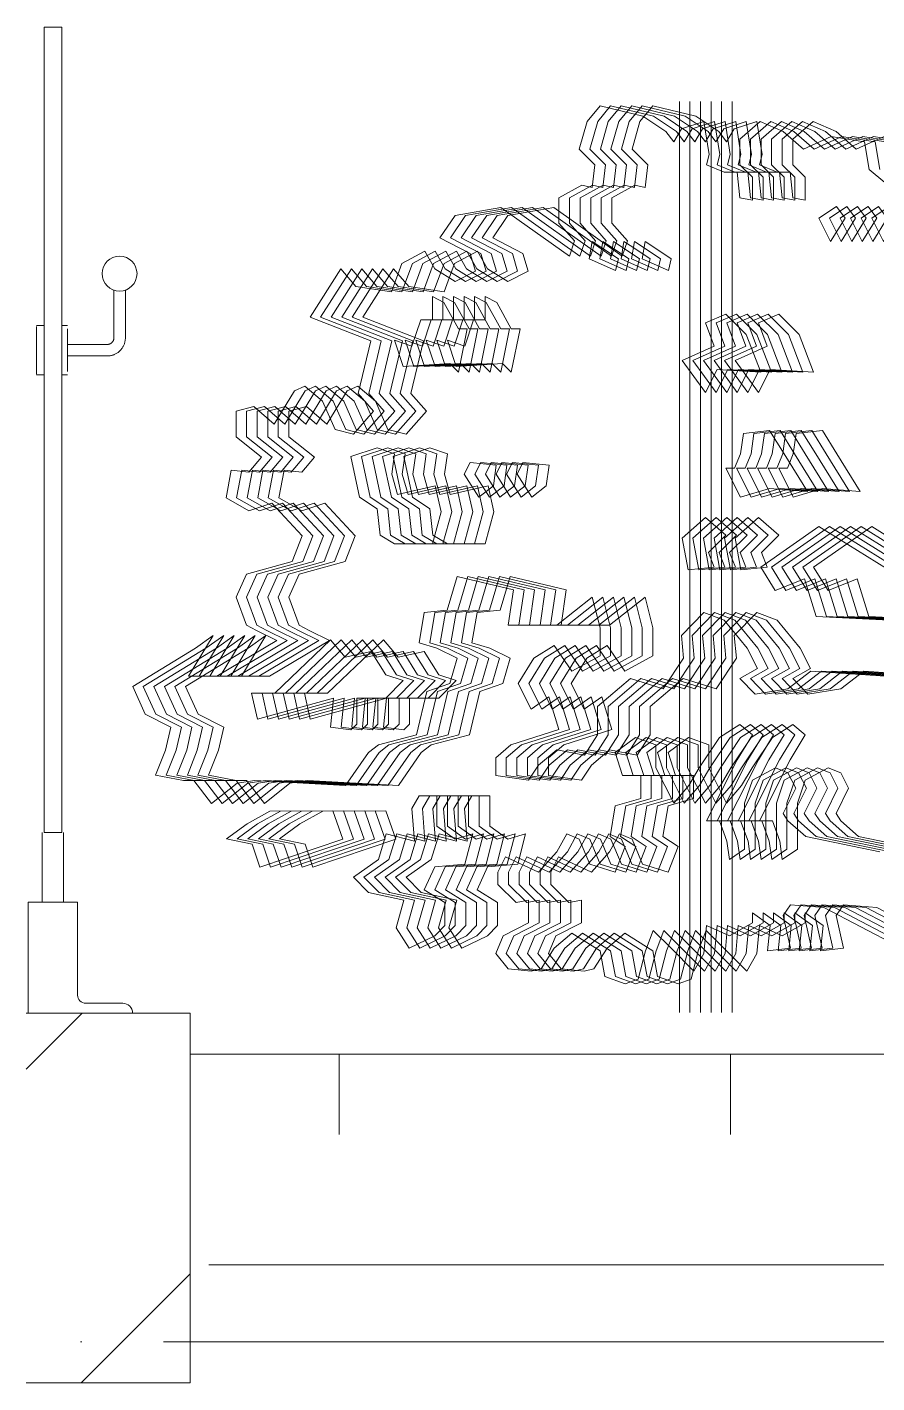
# Model space of a CAD drawing. Header units: millimetres. Extents: x -4940 to 55609, y -15283 to 93540.
# Drawn here: x 23599 to 24633, y 81250 to 82900 of the extents above; entities that cross this region are included whole.
import ezdxf

# ---------------------------------------------------------------- set-up
doc = ezdxf.new("R2010")
doc.units = ezdxf.units.MM
doc.linetypes.add('Grid Line', pattern=[14, 10, -2, 0, -2])
for name, color, linetype, lineweight in [('A-FLOR-HRAL', 41, 'Continuous', 5), ('HATCH-TUONG', 152, 'Continuous', 9), ('L-SITE', 91, 'Continuous', 5), ('NET CAT', 3, 'Continuous', 5), ('NET THAY 1', 41, 'Continuous', 5), ('NET THAY 2', 55, 'Continuous', 5), ('NET-CAT', 3, 'Continuous', 9), ('TRUC', 225, 'Continuous', 5)]:
    doc.layers.add(name, color=color, linetype=linetype, lineweight=lineweight)

# ---------------------------------------------------------------- blocks, each defined once
blk = doc.blocks.new('Railing - NBS_RailInfillPnl_Post-721024-MẶT CẮT A-A')
at = {"layer": 'NET THAY 2', "color": 10}
for p, q in [((21717.1, 81835), (21717.1, 81920)), ((21743.1, 81920), (21743.1, 81835))]:
    blk.add_line(p, q, dxfattribs=at)
blk = doc.blocks.new('Railing - Railing-541580-MẶT CẮT A-A')
at = {"layer": 'A-FLOR-HRAL', "color": 10}
for p, q in [((23640.7, 82900), (23619.2, 82900)), ((23619.2, 82900), (23619.2, 81920)), ((23640.7, 81920), (23640.7, 82900)), ((23619.2, 81920), (23640.7, 81920)), ((23659.9, 81835), (23599.9, 81835)), ((23599.9, 81835), (23599.9, 81700)), ((23659.9, 81722), (23659.9, 81835)), ((23714.9, 81712), (23669.9, 81712)), ((23599.9, 81700), (23726.9, 81700))]:
    blk.add_line(p, q, dxfattribs=at)
for centre, radius, start, end in [((23711.1, 82600), 21.2, 0, 180), ((23711.1, 82600), 21.2, 180, 0), ((23669.9, 81722), 10, 180, 270), ((23714.9, 81700), 12, 0, 90)]:
    blk.add_arc(centre, radius, start, end, dxfattribs=at)
blk.add_blockref('Railing - NBS_RailInfillPnl_Post-721024-MẶT CẮT A-A', (1899.9, 0))
blk = doc.blocks.new('ALB-RAILING 32 - ALB-BALUSTER-V78-MẶT CẮT A-A')
at = {"layer": 'NET THAY 1', "color": 10}
for p, q in [((23704.1, 82580.2), (23704.1, 82521.8)), ((23718.1, 82521.8), (23718.1, 82580.2)), ((23619.2, 82536.8), (23610, 82536.8)), ((23610, 82506.8), (23610, 82535.8)), ((23647.9, 82536.8), (23640.7, 82536.8)), ((23647.9, 82532.8), (23647.9, 82506.8)), ((23610, 82477.8), (23610, 82506.8)), ((23696.1, 82513.8), (23647.9, 82513.8)), ((23647.9, 82506.8), (23647.9, 82480.8)), ((23647.9, 82499.8), (23696.1, 82499.8)), ((23610, 82476.8), (23619.2, 82476.8)), ((23640.7, 82476.8), (23647.9, 82476.8))]:
    blk.add_line(p, q, dxfattribs=at)
at = {"layer": 'NET THAY 1', "color": 10, "flags": 128}
for points in [[(23696.1, 82499.8), (23697, 82499.8), (23697.9, 82499.9), (23698.8, 82500), (23699.6, 82500.1), (23700.5, 82500.2), (23701.4, 82500.4), (23702.2, 82500.7), (23703.1, 82500.9), (23703.9, 82501.2), (23704.7, 82501.5), (23705.5, 82501.9), (23706.3, 82502.3), (23707.1, 82502.7), (23707.8, 82503.2), (23708.6, 82503.6), (23709.3, 82504.2), (23710, 82504.7), (23710.6, 82505.3), (23711.3, 82505.9), (23711.9, 82506.5), (23712.5, 82507.1), (23713.1, 82507.8), (23713.6, 82508.5), (23714.2, 82509.2), (23714.6, 82509.9), (23715.1, 82510.7), (23715.5, 82511.4), (23715.9, 82512.2), (23716.3, 82513), (23716.6, 82513.8), (23716.9, 82514.7), (23717.2, 82515.5), (23717.4, 82516.3), (23717.6, 82517.2), (23717.8, 82518.1), (23717.9, 82518.9), (23718, 82519.8), (23718.1, 82520.7), (23718.1, 82521.6), (23718.1, 82521.8)], [(23704.1, 82521.8), (23704.1, 82521.5), (23704.1, 82521.2), (23704.1, 82520.8), (23704, 82520.5), (23704, 82520.2), (23703.9, 82519.9), (23703.8, 82519.6), (23703.7, 82519.3), (23703.6, 82519), (23703.5, 82518.7), (23703.4, 82518.4), (23703.2, 82518.1), (23703.1, 82517.8), (23702.9, 82517.6), (23702.7, 82517.3), (23702.6, 82517), (23702.4, 82516.8), (23702.2, 82516.5), (23701.9, 82516.3), (23701.7, 82516.1), (23701.5, 82515.8), (23701.2, 82515.6), (23701, 82515.4), (23700.7, 82515.2), (23700.5, 82515.1), (23700.2, 82514.9), (23699.9, 82514.7), (23699.6, 82514.6), (23699.3, 82514.5), (23699, 82514.3), (23698.7, 82514.2), (23698.4, 82514.1), (23698.1, 82514.1), (23697.8, 82514), (23697.5, 82513.9), (23697.2, 82513.9), (23696.9, 82513.8), (23696.5, 82513.8), (23696.2, 82513.8), (23696.1, 82513.8)]]:
    blk.add_lwpolyline(points, dxfattribs=at)
blk = doc.blocks.new('CAY XANH 1 - CAY XANH_dwg-V83-MẶT CẮT A-A')
at = {"layer": 'L-SITE'}
for p, q in [((24392.4, 82537.6), (24392.4, 82569.5)), ((24392.4, 82275.1), (24392.4, 82314.1)), ((24392.4, 81952.4), (24392.4, 81967.7))]:
    blk.add_line(p, q, dxfattribs=at)
at = {"layer": 'L-SITE', "flags": 128}
for points in [[(24392.4, 82728.5), (24392.4, 82737.4), (24392.4, 82750.1), (24392.4, 82790.3), (24392.4, 82781.3), (24392.4, 82765.5), (24392.4, 82778.1), (24392.4, 82796.6), (24392.4, 82809.3), (24392.4, 82790.3), (24392.4, 82756.5), (24392.4, 82737.4), (24392.4, 82710), (24392.4, 82712.6), (24392.4, 82697.3), (24392.4, 82666.1), (24392.4, 82644.5), (24392.4, 82626), (24392.4, 82685.1), (24392.4, 82675.6), (24392.4, 82648.2), (24392.4, 82629.1), (24392.4, 82607.5), (24392.4, 82595.3), (24392.4, 82610.7), (24392.4, 82632.3), (24392.4, 82617), (24392.4, 82582.7), (24392.4, 82589), (24392.4, 82610.7), (24392.4, 82551.5), (24392.4, 82523), (24392.4, 82458.5), (24392.4, 82436.8), (24392.4, 82408.8), (24392.4, 82414.6), (24392.4, 82449), (24392.4, 82467.5), (24392.4, 82461.7), (24392.4, 82421), (24392.4, 82442.6), (24392.4, 82436.8), (24392.4, 82405.7), (24392.4, 82380.8), (24392.4, 82362.3), (24392.4, 82365), (24392.4, 82331.2), (24392.4, 82315.3), (24392.4, 82324.8), (24392.4, 82284.7), (24392.4, 82253.5), (24392.4, 82238.2), (24392.4, 82210.2), (24392.4, 82175.8), (24392.4, 82169.5), (24392.4, 82157.4), (24392.4, 82113.8)], [(24392.4, 81919.4), (24392.4, 81947.4), (24392.4, 81941.1), (24392.4, 81944.2), (24392.4, 81984.4), (24392.4, 81990.7), (24392.4, 82006), (24392.4, 82021.9), (24392.4, 82037.2), (24392.4, 82071.5), (24392.4, 82074.7), (24392.4, 82132), (24392.4, 82153.6), (24392.4, 82135.2), (24392.4, 82166.3), (24392.4, 82219.2), (24392.4, 82247.2), (24392.4, 82262.5), (24392.4, 82300), (24392.4, 82315.3), (24392.4, 82327.5), (24392.4, 82368.1), (24392.4, 82393), (24392.4, 82430), (24392.4, 82424.1), (24392.4, 82511.3), (24392.4, 82489.1), (24392.4, 82520.3), (24392.4, 82545.1), (24392.4, 82579.5), (24392.4, 82622.8), (24392.4, 82650.8), (24392.4, 82672.5), (24392.4, 82687.8), (24392.4, 82682), (24392.4, 82697.3), (24392.4, 82715.8), (24392.4, 82753.3), (24392.4, 82759.6), (24392.4, 82734.8), (24392.4, 82715.8), (24392.4, 82731.6), (24392.4, 82765.5), (24392.4, 82771.8), (24392.4, 82756.5), (24392.4, 82778.1), (24392.4, 82790.3), (24392.4, 82768.6), (24392.4, 82737.4), (24392.4, 82722.1), (24392.4, 82694.1), (24392.4, 82697.3), (24392.4, 82728.5)], [(24392.4, 82569.5), (24392.4, 82576.6), (24392.4, 82548.2)], [(24392.4, 82548.2), (24392.4, 82516.3), (24392.4, 82523.4), (24392.4, 82491.5), (24392.4, 82495), (24392.4, 82484.4), (24392.4, 82537.6)], [(24392.4, 82385), (24392.4, 82413.4), (24392.4, 82409.9), (24392.4, 82385), (24392.4, 82367.3)], [(24392.4, 82314.1), (24392.4, 82346), (24392.4, 82335.4), (24392.4, 82360.2), (24392.4, 82385), (24392.4, 82392.1), (24392.4, 82381.5), (24392.4, 82331.8), (24392.4, 82317.6), (24392.4, 82285.7), (24392.4, 82275.1)], [(24392.4, 82367.3), (24392.4, 82331.8), (24392.4, 82342.5), (24392.4, 82338.9), (24392.4, 82385)], [(24392.4, 82205.6), (24392.4, 82226.9), (24392.4, 82251.7), (24392.4, 82234), (24392.4, 82219.8)], [(24392.4, 81986.4), (24392.4, 81958.4), (24392.4, 81983.3), (24392.4, 81986.4), (24392.4, 81980.4), (24392.4, 82020.5), (24392.4, 82030), (24392.4, 82042.2), (24392.4, 82095), (24392.4, 82104.5), (24392.4, 82135.7), (24392.4, 82147.8), (24392.4, 82154.2), (24392.4, 82191.2), (24392.4, 82194.3), (24392.4, 82235), (24392.4, 82219.2), (24392.4, 82175.8)], [(24392.4, 82219.8), (24392.4, 82195), (24392.4, 82177.2), (24392.4, 82159.5)], [(24392.4, 82175.8), (24392.4, 82210.2), (24392.4, 82172.7), (24392.4, 82138.3), (24392.4, 82119.8), (24392.4, 82151), (24392.4, 82135.7), (24392.4, 82104.5), (24392.4, 82073.4), (24392.4, 82088.7), (24392.4, 82048.5), (24392.4, 82030), (24392.4, 82014.2), (24392.4, 81992.5), (24392.4, 81986.7), (24392.4, 82005.2), (24392.4, 82023.7), (24392.4, 82017.3), (24392.4, 82042.2), (24392.4, 82076.5), (24392.4, 82110.9), (24392.4, 82098.2), (24392.4, 82135.7), (24392.4, 82163.2), (24392.4, 82191.2), (24392.4, 82182.2), (24392.4, 82147.8), (24392.4, 82123), (24392.4, 82110.9), (24392.4, 82091.8), (24392.4, 82098.2), (24392.4, 82119.8), (24392.4, 82113.5), (24392.4, 82091.8), (24392.4, 82107.2)], [(24392.4, 82159.5), (24392.4, 82180.8), (24392.4, 82205.6)], [(24392.4, 82113.8), (24392.4, 82163.2), (24392.4, 82147.8), (24392.4, 82101.1), (24392.4, 82067.3), (24392.4, 82051.4), (24392.4, 82023.4), (24392.4, 81992.8), (24392.4, 81986.4)], [(24392.4, 82115.4), (24392.4, 82143.8), (24392.4, 82136.7), (24392.4, 82158), (24392.4, 82093.1)], [(24392.4, 82087.1), (24392.4, 82108.4), (24392.4, 82115.4)], [(24392.4, 82107.2), (24392.4, 82055.7), (24392.4, 82018.7), (24392.4, 82000.2), (24392.4, 81978), (24392.4, 81993.9), (24392.4, 82002.8), (24392.4, 81965.9)], [(24392.4, 82093.1), (24392.4, 82061.2), (24392.4, 82087.1), (24392.4, 82051.6), (24392.4, 82048), (24392.4, 82055.1), (24392.4, 82087.1)], [(24392.4, 81937), (24392.4, 82011.5), (24392.4, 82042.2), (24392.4, 82054.9), (24392.4, 82039), (24392.4, 82002), (24392.4, 81980.4), (24392.4, 81958.7), (24392.4, 82002), (24392.4, 82030), (24392.4, 82039), (24392.4, 82020.5), (24392.4, 81992.5)], [(24392.4, 81800.2), (24392.4, 81815.5), (24392.4, 81834), (24392.4, 81862), (24392.4, 81893.2), (24392.4, 81899.5), (24392.4, 81880.5), (24392.4, 81858.8), (24392.4, 81862), (24392.4, 81883.7), (24392.4, 81890), (24392.4, 81877.3), (24392.4, 81893.2), (24392.4, 81903.5), (24392.4, 81937.9), (24392.4, 81941.1), (24392.4, 81946), (24392.4, 81899.5), (24392.4, 81918), (24392.4, 81937), (24392.4, 81946), (24392.4, 81977.2), (24392.4, 81995.7), (24392.4, 82002), (24392.4, 81986.7), (24392.4, 81958.7), (24392.4, 81924.4), (24392.4, 81902.7), (24392.4, 81890), (24392.4, 81912.2), (24392.4, 81937)], [(24392.4, 81992.5), (24392.4, 81964.5), (24392.4, 81955.5), (24392.4, 81918), (24392.4, 81905.9), (24392.4, 81874.7), (24392.4, 81884.2), (24392.4, 81914.9), (24392.4, 81921.2), (24392.4, 81899.5), (24392.4, 81874.7), (24392.4, 81893.2), (24392.4, 81874.7), (24392.4, 81859.4), (24392.4, 81837.7), (24392.4, 81840.4), (24392.4, 81812.9), (24392.4, 81797), (24392.4, 81775.4), (24392.4, 81756.9), (24392.4, 81753.7), (24392.4, 81756.9), (24392.4, 81781.7), (24392.4, 81800.2), (24392.4, 81778.5), (24392.4, 81747.4), (24392.4, 81738.4), (24392.4, 81744.2), (24392.4, 81778.5), (24392.4, 81803.4), (24392.4, 81781.7), (24392.4, 81753.7), (24392.4, 81775.4), (24392.4, 81809.7), (24392.4, 81797), (24392.4, 81812.9), (24392.4, 81825), (24392.4, 81809.7), (24392.4, 81778.5), (24392.4, 81781.7), (24392.4, 81821.9), (24392.4, 81834.6), (24392.4, 81831.4), (24392.4, 81784.3), (24392.4, 81809.2), (24392.4, 81812.3), (24392.4, 81821.9)], [(24392.4, 81965.9), (24392.4, 81969.1), (24392.4, 81941.1), (24392.4, 81919.4)], [(24392.4, 81967.7), (24392.4, 81930.7), (24392.4, 81914.9), (24392.4, 81921.2), (24392.4, 81884.2), (24392.4, 81881), (24392.4, 81853), (24392.4, 81837.7), (24392.4, 81809.7), (24392.4, 81797), (24392.4, 81781.7), (24392.4, 81806.5), (24392.4, 81840.4), (24392.4, 81849.9), (24392.4, 81868.4), (24392.4, 81890), (24392.4, 81921.2), (24392.4, 81912.2), (24392.4, 81952.4)], [(24392.4, 81902.2), (24392.4, 81914.8), (24392.4, 81883.7)], [(24392.4, 81883.7), (24392.4, 81858.8), (24392.4, 81871.5), (24392.4, 81893.2), (24392.4, 81902.2)], [(24392.4, 81821.9), (24392.4, 81825), (24392.4, 81812.3), (24392.4, 81800.2), (24392.4, 81787.5), (24392.4, 81772.2)], [(24392.4, 81772.2), (24392.4, 81781.2), (24392.4, 81800.2)]]:
    blk.add_lwpolyline(points, dxfattribs=at)
for points in [[(24392.4, 82672.4), (24392.4, 82686.6), (24392.4, 82672.4), (24392.4, 82644)], [(24392.4, 82636.9), (24392.4, 82644), (24392.4, 82622.7), (24392.4, 82608.5), (24392.4, 82622.7)], [(24392.4, 82566), (24392.4, 82594.3), (24392.4, 82576.6), (24392.4, 82587.2), (24392.4, 82573), (24392.4, 82548.2), (24392.4, 82541.1), (24392.4, 82548.2)], [(24392.4, 82530.5), (24392.4, 82555.3), (24392.4, 82544.7), (24392.4, 82516.3), (24392.4, 82498.6), (24392.4, 82459.5), (24392.4, 82487.9), (24392.4, 82484.4)], [(24392.4, 82358.2), (24392.4, 82390.1), (24392.4, 82383), (24392.4, 82400.7), (24392.4, 82361.7), (24392.4, 82344)], [(24392.4, 82365.3), (24392.4, 82358.2), (24392.4, 82333.3), (24392.4, 82354.6), (24392.4, 82375.9)], [(24392.4, 82346), (24392.4, 82370.9), (24392.4, 82374.4), (24392.4, 82360.2), (24392.4, 82331.8)], [(24392.4, 82243.2), (24392.4, 82282.2), (24392.4, 82307), (24392.4, 82285.7), (24392.4, 82264.4), (24392.4, 82246.7)], [(24392.4, 82218.3), (24392.4, 82246.7), (24392.4, 82296.4), (24392.4, 82230.5), (24392.4, 82219.8), (24392.4, 82180.8), (24392.4, 82186.4), (24392.4, 82232.5)], [(24392.4, 82026.1), (24392.4, 82050.9), (24392.4, 82102.8), (24392.4, 82065.1), (24392.4, 82040.3), (24392.4, 82026.1), (24392.4, 81994.2)], [(24392.4, 81948.9), (24392.4, 81949.2), (24392.4, 81914.9), (24392.4, 81880.8), (24392.4, 81908.8), (24392.4, 81915.1), (24392.4, 81933.6)], [(24392.4, 81762.7), (24392.4, 81769), (24392.4, 81759.5), (24392.4, 81741), (24392.4, 81731.5), (24392.4, 81700.9), (24392.4, 81703.5), (24392.4, 81734.7), (24392.4, 81737.9), (24392.4, 81750.5)]]:
    blk.add_lwpolyline(points, close=True, dxfattribs=at)
blk = doc.blocks.new('CAY XANH 1 - CAY XANH_dwg-V84-MẶT CẮT A-A')
at = {"layer": 'L-SITE', "flags": 128}
for points in [[(24642.6, 82710.8), (24623.6, 82726.6), (24617.8, 82760.4), (24577.3, 82766.7), (24543.5, 82751.4), (24518.8, 82773), (24490.9, 82785.2), (24466.1, 82763.5), (24466.1, 82732.4), (24481.4, 82717.2), (24481.4, 82689.2), (24466.1, 82692.4), (24462.9, 82723.5), (24447.1, 82723.5), (24425.5, 82732.4), (24428.7, 82745.1), (24422.4, 82785.2), (24395, 82776.2), (24385.5, 82760.4), (24376, 82773), (24348.1, 82791.5), (24295.9, 82804.1), (24280.1, 82785.2), (24270.6, 82751.4), (24289.6, 82732.4), (24286.4, 82705), (24273.8, 82707.7), (24245.9, 82692.4), (24245.9, 82661.3), (24264.8, 82639.7), (24258.5, 82621.2), (24175.2, 82680.3), (24119.4, 82670.8), (24101, 82643.4), (24137.8, 82624.4), (24144.2, 82602.8), (24119.4, 82590.6), (24094.6, 82605.9), (24082.5, 82627.5), (24054.6, 82612.3), (24041.9, 82578), (23998.7, 82584.3), (23980.3, 82605.9), (23942.9, 82546.9), (24016.7, 82518.4), (24001.4, 82454.1), (24020.3, 82432.5), (23995.6, 82404.6), (23973.4, 82410.4), (23958.2, 82444.6), (23936.6, 82463.1), (23923.9, 82457.3), (23899.2, 82416.7), (23874.4, 82438.3), (23852.8, 82432.5), (23852.8, 82401.4), (23883.9, 82376.6), (23868.6, 82358.2), (23847, 82360.8), (23840.7, 82327.1), (23868.6, 82311.3), (23896.5, 82320.8), (23933.4, 82280.7), (23921.3, 82249.6), (23865.4, 82234.3), (23852.8, 82206.4), (23865.4, 82172.1), (23877.6, 82165.8), (23902.3, 82153.7), (23829.3, 82110.2), (23795.1, 82110.2), (23824.9, 82159.5), (23803.3, 82144.2), (23727.1, 82097.5), (23742.4, 82063.8), (23773.5, 82048), (23767.1, 82020), (23755, 81989.5), (23788.8, 81983.1), (23801.4, 81983.1), (23823, 81955.2), (23854.1, 81980), (23875.7, 81983.1), (23986.1, 81977.1), (24014, 82017.2), (24026.1, 82026.6), (24072.5, 82038.8), (24085.1, 82091.5), (24113.1, 82101), (24122, 82132.1), (24097.3, 82144.2), (24075.7, 82150.5), (24082, 82187.4), (24109.9, 82190.6), (24122, 82231.2), (24190.5, 82215.3), (24184.2, 82172.1), (24243.2, 82172.1), (24286.4, 82206.4), (24295.9, 82169), (24295.9, 82134.7), (24261.7, 82116.2), (24240.1, 82147.3), (24215.3, 82132.1), (24196.3, 82101), (24212.1, 82069.9), (24233.7, 82085.1), (24245.9, 82045.1), (24187.4, 82026.6), (24168.9, 82010.8), (24168.9, 81989.2), (24209, 81983.4), (24221.1, 82001.9), (24243.2, 82020.3), (24276.9, 82014), (24292.7, 82038.8), (24292.7, 82073), (24332.8, 82107.3), (24372.8, 82094.6), (24397.6, 82132.1), (24395, 82159.5), (24422.4, 82187.4), (24447.1, 82178.4), (24475.1, 82144.2), (24487.7, 82119.4), (24466.1, 82107.3), (24484.5, 82088.3), (24524.6, 82094.6), (24552.5, 82116.2), (24642.9, 82109.9)], [(24636.6, 81896.4), (24546.2, 81914.9), (24524.6, 81933.9), (24518.8, 81942.8), (24534.1, 81973.9), (24524.6, 81992.4), (24509.3, 81998.7), (24481.4, 81983.4), (24471.9, 81955.5), (24471.9, 81921.2), (24471.9, 81899.6), (24453.4, 81887), (24450.3, 81909.1), (24441.3, 81933.9), (24425.5, 81933.9), (24462.9, 82008.2), (24481.4, 82038.8), (24466.1, 82051.4), (24441.3, 82035.6), (24416.6, 81998.7), (24403.9, 81977.1), (24385.5, 81955.5), (24363.9, 81998.7), (24363.9, 82026.6), (24339.1, 82035.6), (24314.3, 82017.2), (24323.3, 81989.2), (24345.4, 81989.2), (24345.4, 81961.3), (24314.3, 81952.3), (24308, 81914.9), (24326.5, 81902.8), (24314.3, 81871.7), (24283.3, 81881.2), (24270.6, 81911.7), (24255.3, 81918.1), (24243.2, 81896.4), (24221.1, 81871.7), (24181, 81890.1), (24171.6, 81871.7), (24171.6, 81856.4), (24193.7, 81834.8), (24209, 81837.4), (24209, 81810), (24177.9, 81794.2), (24168.9, 81772.6), (24184.2, 81754.1), (24212.1, 81751), (24224.2, 81754.1), (24240.1, 81778.9), (24261.7, 81797.3), (24295.9, 81775.7), (24301.7, 81744.6), (24326.5, 81735.7), (24342.3, 81741.5), (24351.2, 81775.7), (24360.7, 81800.5), (24382.3, 81778.9), (24410.2, 81751), (24422.4, 81772.6), (24425.5, 81806.8), (24453.4, 81794.2), (24481.4, 81810), (24481.4, 81822.1), (24503, 81806.8), (24499.8, 81775.7), (24527.7, 81778.9), (24518.8, 81819), (24527.7, 81831.6), (24568.3, 81828.4), (24658.2, 81781.5)]]:
    blk.add_lwpolyline(points, dxfattribs=at)
for points in [[(24562.3, 82667.5), (24583.5, 82681.7), (24594.1, 82667.5), (24576.5, 82639.2)], [(24297, 82632.1), (24286.4, 82639.2), (24282.8, 82618), (24314.7, 82603.8), (24318.2, 82618)], [(24105.9, 82564.9), (24091.8, 82572), (24091.8, 82543.6), (24077.6, 82543.6), (24067, 82511.8), (24045.8, 82518.9), (24056.4, 82487), (24113, 82490.6), (24123.6, 82479.9), (24134.2, 82533), (24123.6, 82533)], [(24473.9, 82525.9), (24449.1, 82550.7), (24424.3, 82540.1), (24434.9, 82511.8), (24396, 82494.1), (24424.3, 82455.2), (24438.5, 82483.5), (24491.5, 82479.9)], [(24519.8, 82380.8), (24502.2, 82409.2), (24470.3, 82405.6), (24466.8, 82380.8), (24459.7, 82363.1), (24449.1, 82363.1), (24466.8, 82327.8), (24502.2, 82338.4), (24548.2, 82334.8)], [(24102.4, 82310.1), (24095.3, 82341.9), (24049.3, 82331.3), (24042.3, 82356.1), (24045.8, 82380.8), (24024.6, 82387.9), (23992.7, 82377.3), (24003.3, 82327.8), (24024.6, 82313.6), (24028.1, 82281.7), (24045.8, 82271.1), (24091.8, 82271.1)], [(24166.1, 82341.9), (24169.6, 82366.7), (24137.8, 82370.2), (24130.7, 82356.1), (24148.4, 82327.8)], [(24403.1, 82239.3), (24396, 82278.2), (24424.3, 82303), (24449.1, 82281.7), (24427.9, 82260.5), (24434.9, 82242.8)], [(24509.2, 82214.5), (24491.5, 82242.8), (24562.3, 82292.4), (24668, 82226.6), (24660.9, 82216), (24671.6, 82177.1), (24558.8, 82182.6), (24544.6, 82228.7)], [(24035.2, 82111.9), (24017.5, 82140.2), (23985.7, 82133.1), (23968, 82154.3), (23900, 82089.6), (23871.7, 82089.6), (23878.8, 82057.8), (23971.5, 82083.5), (23968, 82048.2), (23992.7, 82044.6), (23999.8, 82051.7), (23999.8, 82083.5), (24035.2, 82083.5), (24056.4, 82104.8)], [(24066.7, 81949.2), (24075.7, 81964.4), (24097.3, 81964.4), (24097.3, 81927.5), (24119.4, 81911.7), (24141, 81918.1), (24131.5, 81881.2), (24094.6, 81878), (24082, 81850.1), (24106.8, 81834.8), (24106.8, 81806.8), (24094.6, 81794.2), (24063.5, 81778.9), (24047.7, 81803.7), (24057.2, 81837.4), (24014, 81846.9), (23995.6, 81865.3), (24026.1, 81887), (24035.6, 81918.1), (24069.9, 81909.1)], [(23894.1, 81945.7), (23970.8, 81946), (23982.9, 81911.7), (23882, 81877.7), (23872.5, 81905.7), (23841.4, 81912), (23866.2, 81930.4)]]:
    blk.add_lwpolyline(points, close=True, dxfattribs=at)
blk = doc.blocks.new('CAY XANH 1 - CAY XANH 1-V85-MẶT CẮT A-A')
for name in ['CAY XANH 1 - CAY XANH_dwg-V84-MẶT CẮT A-A', 'CAY XANH 1 - CAY XANH_dwg-V83-MẶT CẮT A-A']:
    blk.add_blockref(name, (0, 0))
blk = doc.blocks.new('CAY XANH 1 - CAY XANH_dwg-714093-MẶT CẮT A-A')
at = {"layer": 'L-SITE'}
for p, q in [((30392.4, 82537.6), (30392.4, 82569.5)), ((30392.4, 82275.1), (30392.4, 82314.1)), ((30392.4, 81952.4), (30392.4, 81967.7))]:
    blk.add_line(p, q, dxfattribs=at)
at = {"layer": 'L-SITE', "flags": 128}
for points in [[(30392.4, 82728.5), (30392.4, 82737.4), (30392.4, 82750.1), (30392.4, 82790.3), (30392.4, 82781.3), (30392.4, 82765.5), (30392.4, 82778.1), (30392.4, 82796.6), (30392.4, 82809.3), (30392.4, 82790.3), (30392.4, 82756.5), (30392.4, 82737.4), (30392.4, 82710), (30392.4, 82712.6), (30392.4, 82697.3), (30392.4, 82666.1), (30392.4, 82644.5), (30392.4, 82626), (30392.4, 82685.1), (30392.4, 82675.6), (30392.4, 82648.2), (30392.4, 82629.1), (30392.4, 82607.5), (30392.4, 82595.3), (30392.4, 82610.7), (30392.4, 82632.3), (30392.4, 82617), (30392.4, 82582.7), (30392.4, 82589), (30392.4, 82610.7), (30392.4, 82551.5), (30392.4, 82523), (30392.4, 82458.5), (30392.4, 82436.8), (30392.4, 82408.8), (30392.4, 82414.6), (30392.4, 82449), (30392.4, 82467.5), (30392.4, 82461.7), (30392.4, 82421), (30392.4, 82442.6), (30392.4, 82436.8), (30392.4, 82405.7), (30392.4, 82380.8), (30392.4, 82362.3), (30392.4, 82365), (30392.4, 82331.2), (30392.4, 82315.3), (30392.4, 82324.8), (30392.4, 82284.7), (30392.4, 82253.5), (30392.4, 82238.2), (30392.4, 82210.2), (30392.4, 82175.8), (30392.4, 82169.5), (30392.4, 82157.4), (30392.4, 82113.8)], [(30392.4, 82430), (30392.4, 82424.1), (30392.4, 82511.3), (30392.4, 82489.1), (30392.4, 82520.3), (30392.4, 82545.1), (30392.4, 82579.5), (30392.4, 82622.8), (30392.4, 82650.8), (30392.4, 82672.5), (30392.4, 82687.8), (30392.4, 82682), (30392.4, 82697.3), (30392.4, 82715.8), (30392.4, 82753.3), (30392.4, 82759.6), (30392.4, 82734.8), (30392.4, 82715.8), (30392.4, 82731.6), (30392.4, 82765.5), (30392.4, 82771.8), (30392.4, 82756.5), (30392.4, 82778.1), (30392.4, 82790.3), (30392.4, 82768.6), (30392.4, 82737.4), (30392.4, 82722.1), (30392.4, 82694.1), (30392.4, 82697.3), (30392.4, 82728.5)], [(30392.4, 82569.5), (30392.4, 82576.6), (30392.4, 82548.2)], [(30392.4, 82548.2), (30392.4, 82516.3), (30392.4, 82523.4), (30392.4, 82491.5), (30392.4, 82495), (30392.4, 82484.4), (30392.4, 82537.6)], [(30392.4, 82385), (30392.4, 82413.4), (30392.4, 82409.9), (30392.4, 82385), (30392.4, 82367.3)], [(30392.4, 82314.1), (30392.4, 82346), (30392.4, 82335.4), (30392.4, 82360.2), (30392.4, 82385), (30392.4, 82392.1), (30392.4, 82381.5), (30392.4, 82331.8), (30392.4, 82317.6), (30392.4, 82285.7), (30392.4, 82275.1)], [(30392.4, 82367.3), (30392.4, 82331.8), (30392.4, 82342.5), (30392.4, 82338.9), (30392.4, 82385)], [(30392.4, 82205.6), (30392.4, 82226.9), (30392.4, 82251.7), (30392.4, 82234), (30392.4, 82219.8)], [(30392.4, 81986.4), (30392.4, 81958.4), (30392.4, 81983.3), (30392.4, 81986.4), (30392.4, 81980.4), (30392.4, 82020.5), (30392.4, 82030), (30392.4, 82042.2), (30392.4, 82095), (30392.4, 82104.5), (30392.4, 82135.7), (30392.4, 82147.8), (30392.4, 82154.2), (30392.4, 82191.2), (30392.4, 82194.3), (30392.4, 82235), (30392.4, 82219.2), (30392.4, 82175.8)], [(30392.4, 82219.8), (30392.4, 82195), (30392.4, 82177.2), (30392.4, 82159.5)], [(30392.4, 82175.8), (30392.4, 82210.2), (30392.4, 82172.7), (30392.4, 82138.3), (30392.4, 82119.8), (30392.4, 82151), (30392.4, 82135.7), (30392.4, 82104.5), (30392.4, 82073.4), (30392.4, 82088.7), (30392.4, 82048.5), (30392.4, 82030), (30392.4, 82014.2), (30392.4, 81992.5), (30392.4, 81986.7), (30392.4, 82005.2), (30392.4, 82023.7), (30392.4, 82017.3), (30392.4, 82042.2), (30392.4, 82076.5), (30392.4, 82110.9), (30392.4, 82098.2), (30392.4, 82135.7), (30392.4, 82163.2), (30392.4, 82191.2), (30392.4, 82182.2), (30392.4, 82147.8), (30392.4, 82123), (30392.4, 82110.9), (30392.4, 82091.8), (30392.4, 82098.2), (30392.4, 82119.8), (30392.4, 82113.5), (30392.4, 82091.8), (30392.4, 82107.2)], [(30392.4, 82159.5), (30392.4, 82180.8), (30392.4, 82205.6)], [(30392.4, 82113.8), (30392.4, 82163.2), (30392.4, 82147.8), (30392.4, 82101.1), (30392.4, 82067.3), (30392.4, 82051.4), (30392.4, 82023.4), (30392.4, 81992.8), (30392.4, 81986.4)], [(30392.4, 82115.4), (30392.4, 82143.8), (30392.4, 82136.7), (30392.4, 82158), (30392.4, 82093.1)], [(30392.4, 82086.2), (30392.4, 82132), (30392.4, 82153.6), (30392.4, 82141.8)], [(30392.4, 82087.1), (30392.4, 82108.4), (30392.4, 82115.4)], [(30392.4, 82107.2), (30392.4, 82055.7), (30392.4, 82018.7), (30392.4, 82000.2), (30392.4, 81978), (30392.4, 81993.9), (30392.4, 82002.8), (30392.4, 81965.9)], [(30392.4, 82093.1), (30392.4, 82061.2), (30392.4, 82087.1), (30392.4, 82051.6), (30392.4, 82048), (30392.4, 82055.1), (30392.4, 82087.1)], [(30392.4, 81937), (30392.4, 82011.5), (30392.4, 82042.2), (30392.4, 82054.9), (30392.4, 82039), (30392.4, 82002), (30392.4, 81980.4), (30392.4, 81958.7), (30392.4, 82002), (30392.4, 82030), (30392.4, 82039), (30392.4, 82020.5), (30392.4, 81992.5)], [(30392.4, 81800.2), (30392.4, 81815.5), (30392.4, 81834), (30392.4, 81862), (30392.4, 81893.2), (30392.4, 81899.5), (30392.4, 81880.5), (30392.4, 81858.8), (30392.4, 81862), (30392.4, 81883.7), (30392.4, 81890), (30392.4, 81877.3), (30392.4, 81893.2), (30392.4, 81903.5), (30392.4, 81937.9), (30392.4, 81941.1), (30392.4, 81946), (30392.4, 81899.5), (30392.4, 81918), (30392.4, 81937), (30392.4, 81946), (30392.4, 81977.2), (30392.4, 81995.7), (30392.4, 82002), (30392.4, 81986.7), (30392.4, 81958.7), (30392.4, 81924.4), (30392.4, 81902.7), (30392.4, 81890), (30392.4, 81912.2), (30392.4, 81937)], [(30392.4, 81992.5), (30392.4, 81964.5), (30392.4, 81955.5), (30392.4, 81918), (30392.4, 81905.9), (30392.4, 81874.7), (30392.4, 81884.2), (30392.4, 81914.9), (30392.4, 81921.2), (30392.4, 81899.5), (30392.4, 81874.7), (30392.4, 81893.2), (30392.4, 81874.7), (30392.4, 81859.4), (30392.4, 81837.7), (30392.4, 81840.4), (30392.4, 81812.9), (30392.4, 81797), (30392.4, 81775.4), (30392.4, 81756.9), (30392.4, 81753.7), (30392.4, 81756.9), (30392.4, 81781.7), (30392.4, 81800.2), (30392.4, 81778.5), (30392.4, 81747.4), (30392.4, 81738.4), (30392.4, 81744.2), (30392.4, 81778.5), (30392.4, 81803.4), (30392.4, 81781.7), (30392.4, 81753.7), (30392.4, 81775.4), (30392.4, 81809.7), (30392.4, 81797), (30392.4, 81812.9), (30392.4, 81825), (30392.4, 81809.7), (30392.4, 81778.5), (30392.4, 81781.7), (30392.4, 81821.9), (30392.4, 81834.6), (30392.4, 81831.4), (30392.4, 81784.3), (30392.4, 81809.2), (30392.4, 81812.3), (30392.4, 81821.9)], [(30392.4, 81965.9), (30392.4, 81969.1), (30392.4, 81941.1), (30392.4, 81919.4)], [(30392.4, 81967.7), (30392.4, 81930.7), (30392.4, 81914.9), (30392.4, 81921.2), (30392.4, 81884.2), (30392.4, 81881), (30392.4, 81853), (30392.4, 81837.7), (30392.4, 81809.7), (30392.4, 81797), (30392.4, 81781.7), (30392.4, 81806.5), (30392.4, 81840.4), (30392.4, 81849.9), (30392.4, 81868.4), (30392.4, 81890), (30392.4, 81921.2), (30392.4, 81912.2), (30392.4, 81952.4)], [(30392.4, 81919.4), (30392.4, 81947.4), (30392.4, 81941.1)], [(30392.4, 81902.2), (30392.4, 81914.8), (30392.4, 81883.7)], [(30392.4, 81883.7), (30392.4, 81858.8), (30392.4, 81871.5), (30392.4, 81893.2), (30392.4, 81902.2)], [(30392.4, 81821.9), (30392.4, 81825), (30392.4, 81812.3), (30392.4, 81800.2), (30392.4, 81787.5), (30392.4, 81772.2)], [(30392.4, 81772.2), (30392.4, 81781.2), (30392.4, 81800.2)]]:
    blk.add_lwpolyline(points, dxfattribs=at)
for points in [[(30392.4, 82672.4), (30392.4, 82686.6), (30392.4, 82672.4), (30392.4, 82644)], [(30392.4, 82636.9), (30392.4, 82644), (30392.4, 82622.7), (30392.4, 82608.5), (30392.4, 82622.7)], [(30392.4, 82566), (30392.4, 82594.3), (30392.4, 82576.6), (30392.4, 82587.2), (30392.4, 82573), (30392.4, 82548.2), (30392.4, 82541.1), (30392.4, 82548.2)], [(30392.4, 82530.5), (30392.4, 82555.3), (30392.4, 82544.7), (30392.4, 82516.3), (30392.4, 82498.6), (30392.4, 82459.5), (30392.4, 82487.9), (30392.4, 82484.4)], [(30392.4, 82358.2), (30392.4, 82390.1), (30392.4, 82383), (30392.4, 82400.7), (30392.4, 82361.7), (30392.4, 82344)], [(30392.4, 82365.3), (30392.4, 82358.2), (30392.4, 82333.3), (30392.4, 82354.6), (30392.4, 82375.9)], [(30392.4, 82346), (30392.4, 82370.9), (30392.4, 82374.4), (30392.4, 82360.2), (30392.4, 82331.8)], [(30392.4, 82243.2), (30392.4, 82282.2), (30392.4, 82307), (30392.4, 82285.7), (30392.4, 82264.4), (30392.4, 82246.7)], [(30392.4, 82218.3), (30392.4, 82246.7), (30392.4, 82296.4), (30392.4, 82230.5), (30392.4, 82219.8), (30392.4, 82180.8), (30392.4, 82186.4), (30392.4, 82232.5)], [(30392.4, 82026.1), (30392.4, 82050.9), (30392.4, 82102.8), (30392.4, 82065.1), (30392.4, 82040.3), (30392.4, 82026.1), (30392.4, 81994.2)], [(30392.4, 81948.9), (30392.4, 81949.2), (30392.4, 81914.9), (30392.4, 81880.8), (30392.4, 81908.8), (30392.4, 81915.1), (30392.4, 81933.6)], [(30392.4, 81762.7), (30392.4, 81769), (30392.4, 81759.5), (30392.4, 81741), (30392.4, 81731.5), (30392.4, 81700.9), (30392.4, 81703.5), (30392.4, 81734.7), (30392.4, 81737.9), (30392.4, 81750.5)]]:
    blk.add_lwpolyline(points, close=True, dxfattribs=at)
blk = doc.blocks.new('CAY XANH 1 - CAY XANH_dwg-714092-MẶT CẮT A-A')
at = {"layer": 'L-SITE', "flags": 128}
for points in [[(30623.6, 82726.6), (30617.8, 82760.4), (30577.3, 82766.7), (30543.5, 82751.4), (30518.8, 82773), (30490.9, 82785.2), (30466.1, 82763.5), (30466.1, 82732.4), (30481.4, 82717.2), (30481.4, 82689.2), (30466.1, 82692.4), (30462.9, 82723.5), (30447.1, 82723.5), (30425.5, 82732.4), (30428.7, 82745.1), (30422.4, 82785.2), (30395, 82776.2), (30385.5, 82760.4), (30376, 82773), (30348.1, 82791.5), (30295.9, 82804.1), (30280.1, 82785.2), (30270.6, 82751.4), (30289.6, 82732.4), (30286.4, 82705), (30273.8, 82707.7), (30245.9, 82692.4), (30245.9, 82661.3), (30264.8, 82639.7), (30258.5, 82621.2), (30175.2, 82680.3), (30119.4, 82670.8), (30101, 82643.4), (30137.8, 82624.4), (30144.2, 82602.8), (30119.4, 82590.6), (30094.6, 82605.9), (30082.5, 82627.5), (30054.6, 82612.3), (30041.9, 82578), (29998.7, 82584.3), (29980.3, 82605.9), (29942.9, 82546.9), (30016.7, 82518.4), (30001.4, 82454.1), (30020.3, 82432.5), (29995.6, 82404.6), (29973.4, 82410.4), (29958.2, 82444.6), (29936.6, 82463.1), (29923.9, 82457.3), (29899.2, 82416.7), (29874.4, 82438.3), (29852.8, 82432.5), (29852.8, 82401.4), (29883.9, 82376.6), (29868.6, 82358.2), (29847, 82360.8), (29840.7, 82327.1), (29868.6, 82311.3), (29896.5, 82320.8), (29933.4, 82280.7), (29921.3, 82249.6), (29865.4, 82234.3), (29852.8, 82206.4), (29865.4, 82172.1), (29877.6, 82165.8), (29902.3, 82153.7), (29829.3, 82110.2), (29795.1, 82110.2), (29824.9, 82159.5), (29803.3, 82144.2), (29727.1, 82097.5), (29742.4, 82063.8), (29773.5, 82048), (29767.1, 82020), (29755, 81989.5), (29788.8, 81983.1), (29801.4, 81983.1), (29823, 81955.2), (29854.1, 81980), (29875.7, 81983.1), (29986.1, 81977.1), (30014, 82017.2), (30026.1, 82026.6), (30072.5, 82038.8), (30085.1, 82091.5), (30113.1, 82101), (30122, 82132.1), (30097.3, 82144.2), (30075.7, 82150.5), (30082, 82187.4), (30109.9, 82190.6), (30122, 82231.2), (30190.5, 82215.3), (30184.2, 82172.1), (30243.2, 82172.1), (30286.4, 82206.4), (30295.9, 82169), (30295.9, 82134.7), (30261.7, 82116.2), (30240.1, 82147.3), (30215.3, 82132.1), (30196.3, 82101), (30212.1, 82069.9), (30233.7, 82085.1), (30245.9, 82045.1), (30187.4, 82026.6), (30168.9, 82010.8), (30168.9, 81989.2), (30209, 81983.4), (30221.1, 82001.9), (30243.2, 82020.3), (30276.9, 82014), (30292.7, 82038.8), (30292.7, 82073), (30332.8, 82107.3), (30372.8, 82094.6), (30397.6, 82132.1), (30395, 82159.5), (30422.4, 82187.4), (30447.1, 82178.4), (30475.1, 82144.2), (30487.7, 82119.4), (30466.1, 82107.3), (30484.5, 82088.3), (30524.6, 82094.6), (30552.5, 82116.2), (30642.9, 82109.9)], [(30636.6, 81896.4), (30546.2, 81914.9), (30524.6, 81933.9), (30518.8, 81942.8), (30534.1, 81973.9), (30524.6, 81992.4), (30509.3, 81998.7), (30481.4, 81983.4), (30471.9, 81955.5), (30471.9, 81921.2), (30471.9, 81899.6), (30453.4, 81887), (30450.3, 81909.1), (30441.3, 81933.9), (30425.5, 81933.9), (30462.9, 82008.2), (30481.4, 82038.8), (30466.1, 82051.4), (30441.3, 82035.6), (30416.6, 81998.7), (30403.9, 81977.1), (30385.5, 81955.5), (30363.9, 81998.7), (30363.9, 82026.6), (30339.1, 82035.6), (30314.3, 82017.2), (30323.3, 81989.2), (30345.4, 81989.2), (30345.4, 81961.3), (30314.3, 81952.3), (30308, 81914.9), (30326.5, 81902.8), (30314.3, 81871.7), (30283.3, 81881.2), (30270.6, 81911.7), (30255.3, 81918.1), (30243.2, 81896.4), (30221.1, 81871.7), (30181, 81890.1), (30171.6, 81871.7), (30171.6, 81856.4), (30193.7, 81834.8), (30209, 81837.4), (30209, 81810), (30177.9, 81794.2), (30168.9, 81772.6), (30184.2, 81754.1), (30212.1, 81751), (30224.2, 81754.1), (30240.1, 81778.9), (30261.7, 81797.3), (30295.9, 81775.7), (30301.7, 81744.6), (30326.5, 81735.7), (30342.3, 81741.5), (30351.2, 81775.7), (30360.7, 81800.5), (30382.3, 81778.9), (30410.2, 81751), (30422.4, 81772.6), (30425.5, 81806.8), (30453.4, 81794.2), (30481.4, 81810), (30481.4, 81822.1), (30503, 81806.8), (30499.8, 81775.7), (30527.7, 81778.9), (30518.8, 81819), (30527.7, 81831.6), (30568.3, 81828.4), (30658.2, 81781.5)]]:
    blk.add_lwpolyline(points, dxfattribs=at)
for points in [[(30562.3, 82667.5), (30583.5, 82681.7), (30594.1, 82667.5), (30576.5, 82639.2)], [(30297, 82632.1), (30286.4, 82639.2), (30282.8, 82618), (30314.7, 82603.8), (30318.2, 82618)], [(30105.9, 82564.9), (30091.8, 82572), (30091.8, 82543.6), (30077.6, 82543.6), (30067, 82511.8), (30045.8, 82518.9), (30056.4, 82487), (30113, 82490.6), (30123.6, 82479.9), (30134.2, 82533), (30123.6, 82533)], [(30473.9, 82525.9), (30449.1, 82550.7), (30424.3, 82540.1), (30434.9, 82511.8), (30396, 82494.1), (30424.3, 82455.2), (30438.5, 82483.5), (30491.5, 82479.9)], [(30519.8, 82380.8), (30502.2, 82409.2), (30470.3, 82405.6), (30466.8, 82380.8), (30459.7, 82363.1), (30449.1, 82363.1), (30466.8, 82327.8), (30502.2, 82338.4), (30548.2, 82334.8)], [(30102.4, 82310.1), (30095.3, 82341.9), (30049.3, 82331.3), (30042.3, 82356.1), (30045.8, 82380.8), (30024.6, 82387.9), (29992.7, 82377.3), (30003.3, 82327.8), (30024.6, 82313.6), (30028.1, 82281.7), (30045.8, 82271.1), (30091.8, 82271.1)], [(30166.1, 82341.9), (30169.6, 82366.7), (30137.8, 82370.2), (30130.7, 82356.1), (30148.4, 82327.8)], [(30403.1, 82239.3), (30396, 82278.2), (30424.3, 82303), (30449.1, 82281.7), (30427.9, 82260.5), (30434.9, 82242.8)], [(30509.2, 82214.5), (30491.5, 82242.8), (30562.3, 82292.4), (30668, 82226.6), (30660.9, 82216), (30671.6, 82177.1), (30558.8, 82182.6), (30544.6, 82228.7)], [(30035.2, 82111.9), (30017.5, 82140.2), (29985.7, 82133.1), (29968, 82154.3), (29900, 82089.6), (29871.7, 82089.6), (29878.8, 82057.8), (29971.5, 82083.5), (29968, 82048.2), (29992.7, 82044.6), (29999.8, 82051.7), (29999.8, 82083.5), (30035.2, 82083.5), (30056.4, 82104.8)], [(30066.7, 81949.2), (30075.7, 81964.4), (30097.3, 81964.4), (30097.3, 81927.5), (30119.4, 81911.7), (30141, 81918.1), (30131.5, 81881.2), (30094.6, 81878), (30082, 81850.1), (30106.8, 81834.8), (30106.8, 81806.8), (30094.6, 81794.2), (30063.5, 81778.9), (30047.7, 81803.7), (30057.2, 81837.4), (30014, 81846.9), (29995.6, 81865.3), (30026.1, 81887), (30035.6, 81918.1), (30069.9, 81909.1)], [(29894.1, 81945.7), (29970.8, 81946), (29982.9, 81911.7), (29882, 81877.7), (29872.5, 81905.7), (29841.4, 81912), (29866.2, 81930.4)]]:
    blk.add_lwpolyline(points, close=True, dxfattribs=at)
blk = doc.blocks.new('CAY XANH 1 - CAY XANH 1-678680-MẶT CẮT A-A')
for name in ['CAY XANH 1 - CAY XANH_dwg-714092-MẶT CẮT A-A', 'CAY XANH 1 - CAY XANH_dwg-714093-MẶT CẮT A-A']:
    blk.add_blockref(name, (0, 0))
blk = doc.blocks.new('CAY XANH 1 - CAY XANH 1-V91-MẶT CẮT A-A')
for name in ['CAY XANH 1 - CAY XANH_dwg-V84-MẶT CẮT A-A', 'CAY XANH 1 - CAY XANH_dwg-V83-MẶT CẮT A-A']:
    blk.add_blockref(name, (38.6, 0))
blk = doc.blocks.new('CAY XANH 1 - CAY XANH 1-V94-MẶT CẮT A-A')
for name in ['CAY XANH 1 - CAY XANH_dwg-V84-MẶT CẮT A-A', 'CAY XANH 1 - CAY XANH_dwg-V83-MẶT CẮT A-A']:
    blk.add_blockref(name, (51.4, 0))
blk = doc.blocks.new('CAY XANH 1 - CAY XANH_dwg-V97-MẶT CẮT A-A')
at = {"layer": 'L-SITE'}
for p, q in [((24456.7, 82537.6), (24456.7, 82569.5)), ((24456.7, 82275.1), (24456.7, 82314.1)), ((24456.7, 81952.4), (24456.7, 81967.7))]:
    blk.add_line(p, q, dxfattribs=at)
at = {"layer": 'L-SITE', "flags": 128}
for points in [[(24456.7, 82728.5), (24456.7, 82737.4), (24456.7, 82750.1), (24456.7, 82790.3), (24456.7, 82781.3), (24456.7, 82765.5), (24456.7, 82778.1), (24456.7, 82796.6), (24456.7, 82809.3), (24456.7, 82790.3), (24456.7, 82756.5), (24456.7, 82737.4), (24456.7, 82710), (24456.7, 82712.6), (24456.7, 82697.3), (24456.7, 82666.1), (24456.7, 82644.5), (24456.7, 82626), (24456.7, 82685.1), (24456.7, 82675.6), (24456.7, 82648.2), (24456.7, 82629.1), (24456.7, 82607.5), (24456.7, 82595.3), (24456.7, 82610.7), (24456.7, 82632.3), (24456.7, 82617), (24456.7, 82582.7), (24456.7, 82586.9)], [(24456.7, 81919.4), (24456.7, 81947.4), (24456.7, 81941.1), (24456.7, 81944.2), (24456.7, 81984.4), (24456.7, 81990.7), (24456.7, 82006), (24456.7, 82021.9), (24456.7, 82037.2), (24456.7, 82071.5), (24456.7, 82074.7), (24456.7, 82132), (24456.7, 82153.6), (24456.7, 82135.2), (24456.7, 82166.3), (24456.7, 82219.2), (24456.7, 82247.2), (24456.7, 82262.5), (24456.7, 82300), (24456.7, 82315.3), (24456.7, 82327.5), (24456.7, 82368.1), (24456.7, 82393), (24456.7, 82430), (24456.7, 82424.1), (24456.7, 82511.3), (24456.7, 82489.1), (24456.7, 82520.3), (24456.7, 82545.1), (24456.7, 82579.5), (24456.7, 82622.8), (24456.7, 82650.8), (24456.7, 82672.5), (24456.7, 82687.8), (24456.7, 82682), (24456.7, 82697.3), (24456.7, 82715.8), (24456.7, 82753.3), (24456.7, 82759.6), (24456.7, 82734.8), (24456.7, 82715.8), (24456.7, 82731.6), (24456.7, 82765.5), (24456.7, 82771.8), (24456.7, 82756.5), (24456.7, 82778.1), (24456.7, 82790.3), (24456.7, 82768.6), (24456.7, 82737.4), (24456.7, 82722.1), (24456.7, 82694.1), (24456.7, 82697.3), (24456.7, 82728.5)], [(24456.7, 82569.5), (24456.7, 82576.6), (24456.7, 82548.2)], [(24456.7, 82548.2), (24456.7, 82516.3), (24456.7, 82523.4), (24456.7, 82491.5), (24456.7, 82495), (24456.7, 82484.4), (24456.7, 82537.6)], [(24456.7, 82524.3), (24456.7, 82523), (24456.7, 82507.8)], [(24456.7, 82445.1), (24456.7, 82436.8), (24456.7, 82428.6)], [(24456.7, 82385), (24456.7, 82413.4), (24456.7, 82409.9), (24456.7, 82385), (24456.7, 82367.3)], [(24456.7, 82314.1), (24456.7, 82346), (24456.7, 82335.4), (24456.7, 82360.2), (24456.7, 82385), (24456.7, 82392.1), (24456.7, 82388.3)], [(24456.7, 82367.3), (24456.7, 82331.8), (24456.7, 82342.5), (24456.7, 82338.9), (24456.7, 82385)], [(24456.7, 82325.3), (24456.7, 82317.6), (24456.7, 82285.7), (24456.7, 82275.1)], [(24456.7, 82205.6), (24456.7, 82226.9), (24456.7, 82251.7), (24456.7, 82234), (24456.7, 82219.8)], [(24456.7, 82019.1), (24456.7, 82020.5), (24456.7, 82030), (24456.7, 82042.2), (24456.7, 82095), (24456.7, 82104.5), (24456.7, 82135.7), (24456.7, 82147.8), (24456.7, 82154.2), (24456.7, 82191.2), (24456.7, 82194.3), (24456.7, 82235), (24456.7, 82219.2), (24456.7, 82175.8)], [(24456.7, 82219.8), (24456.7, 82195), (24456.7, 82177.2), (24456.7, 82159.5)], [(24456.7, 82175.8), (24456.7, 82210.2), (24456.7, 82172.7), (24456.7, 82138.3), (24456.7, 82119.8), (24456.7, 82151), (24456.7, 82135.7), (24456.7, 82104.5), (24456.7, 82073.4), (24456.7, 82088.7), (24456.7, 82048.5), (24456.7, 82030), (24456.7, 82014.2), (24456.7, 81992.5), (24456.7, 81986.7), (24456.7, 82005.2), (24456.7, 82023.7), (24456.7, 82017.3), (24456.7, 82042.2), (24456.7, 82076.5), (24456.7, 82110.9), (24456.7, 82098.2), (24456.7, 82135.7), (24456.7, 82163.2), (24456.7, 82191.2), (24456.7, 82182.2), (24456.7, 82147.8), (24456.7, 82123), (24456.7, 82110.9), (24456.7, 82091.8), (24456.7, 82098.2), (24456.7, 82119.8), (24456.7, 82113.5), (24456.7, 82091.8), (24456.7, 82107.2)], [(24456.7, 82159.5), (24456.7, 82180.8), (24456.7, 82205.6)], [(24456.7, 82115.4), (24456.7, 82143.8), (24456.7, 82142.8)], [(24456.7, 82087.1), (24456.7, 82108.4), (24456.7, 82115.4)], [(24456.7, 82107.2), (24456.7, 82055.7), (24456.7, 82018.7), (24456.7, 82000.2), (24456.7, 81978), (24456.7, 81993.9), (24456.7, 82002.8), (24456.7, 81965.9)], [(24456.7, 81937), (24456.7, 82011.5), (24456.7, 82042.2), (24456.7, 82054.9), (24456.7, 82039), (24456.7, 82002), (24456.7, 81980.4), (24456.7, 81958.7), (24456.7, 82002), (24456.7, 82030), (24456.7, 82039), (24456.7, 82020.5), (24456.7, 81992.5)], [(24456.7, 81800.2), (24456.7, 81815.5), (24456.7, 81834), (24456.7, 81862), (24456.7, 81893.2), (24456.7, 81899.5), (24456.7, 81880.5), (24456.7, 81858.8), (24456.7, 81862), (24456.7, 81883.7), (24456.7, 81890), (24456.7, 81877.3), (24456.7, 81893.2), (24456.7, 81903.5), (24456.7, 81937.9), (24456.7, 81941.1), (24456.7, 81946), (24456.7, 81899.5), (24456.7, 81918), (24456.7, 81937), (24456.7, 81946), (24456.7, 81977.2), (24456.7, 81995.7), (24456.7, 82002), (24456.7, 81986.7), (24456.7, 81958.7), (24456.7, 81924.4), (24456.7, 81902.7), (24456.7, 81890), (24456.7, 81912.2), (24456.7, 81937)], [(24456.7, 81992.5), (24456.7, 81964.5), (24456.7, 81955.5), (24456.7, 81918), (24456.7, 81905.9), (24456.7, 81874.7), (24456.7, 81884.2), (24456.7, 81914.9), (24456.7, 81921.2), (24456.7, 81899.5), (24456.7, 81874.7), (24456.7, 81893.2), (24456.7, 81874.7), (24456.7, 81859.4), (24456.7, 81837.7), (24456.7, 81840.4), (24456.7, 81812.9), (24456.7, 81797), (24456.7, 81775.4), (24456.7, 81756.9), (24456.7, 81753.7), (24456.7, 81756.9), (24456.7, 81781.7), (24456.7, 81800.2), (24456.7, 81778.5), (24456.7, 81747.4), (24456.7, 81738.4), (24456.7, 81744.2), (24456.7, 81778.5), (24456.7, 81803.4), (24456.7, 81781.7), (24456.7, 81753.7), (24456.7, 81775.4), (24456.7, 81809.7), (24456.7, 81797), (24456.7, 81812.9), (24456.7, 81825), (24456.7, 81809.7), (24456.7, 81778.5), (24456.7, 81781.7), (24456.7, 81821.9), (24456.7, 81834.6), (24456.7, 81831.4), (24456.7, 81784.3), (24456.7, 81809.2), (24456.7, 81812.3), (24456.7, 81821.9)], [(24456.7, 81965.9), (24456.7, 81969.1), (24456.7, 81941.1), (24456.7, 81919.4)], [(24456.7, 81967.7), (24456.7, 81930.7), (24456.7, 81914.9), (24456.7, 81921.2), (24456.7, 81884.2), (24456.7, 81881), (24456.7, 81853), (24456.7, 81837.7), (24456.7, 81809.7), (24456.7, 81797), (24456.7, 81781.7), (24456.7, 81806.5), (24456.7, 81840.4), (24456.7, 81849.9), (24456.7, 81850.8)], [(24456.7, 81880.8), (24456.7, 81890), (24456.7, 81921.2), (24456.7, 81912.2), (24456.7, 81952.4)], [(24456.7, 81902.2), (24456.7, 81914.8), (24456.7, 81883.7)], [(24456.7, 81883.7), (24456.7, 81858.8), (24456.7, 81871.5), (24456.7, 81893.2), (24456.7, 81902.2)], [(24456.7, 81821.9), (24456.7, 81825), (24456.7, 81812.3), (24456.7, 81800.2), (24456.7, 81787.5), (24456.7, 81772.2)], [(24456.7, 81772.2), (24456.7, 81781.2), (24456.7, 81800.2)]]:
    blk.add_lwpolyline(points, dxfattribs=at)
for points in [[(24456.7, 82672.4), (24456.7, 82686.6), (24456.7, 82672.4), (24456.7, 82644)], [(24456.7, 82636.9), (24456.7, 82644), (24456.7, 82622.7), (24456.7, 82608.5), (24456.7, 82622.7)], [(24456.7, 82566), (24456.7, 82594.3), (24456.7, 82576.6), (24456.7, 82587.2), (24456.7, 82573), (24456.7, 82548.2), (24456.7, 82541.1), (24456.7, 82548.2)], [(24456.7, 82530.5), (24456.7, 82555.3), (24456.7, 82544.7), (24456.7, 82516.3), (24456.7, 82498.6), (24456.7, 82459.5), (24456.7, 82487.9), (24456.7, 82484.4)], [(24456.7, 82358.2), (24456.7, 82390.1), (24456.7, 82383), (24456.7, 82400.7), (24456.7, 82361.7), (24456.7, 82344)], [(24456.7, 82365.3), (24456.7, 82358.2), (24456.7, 82333.3), (24456.7, 82354.6), (24456.7, 82375.9)], [(24456.7, 82346), (24456.7, 82370.9), (24456.7, 82374.4), (24456.7, 82360.2), (24456.7, 82331.8)], [(24456.7, 82243.2), (24456.7, 82282.2), (24456.7, 82307), (24456.7, 82285.7), (24456.7, 82264.4), (24456.7, 82246.7)], [(24456.7, 82218.3), (24456.7, 82246.7), (24456.7, 82296.4), (24456.7, 82230.5), (24456.7, 82219.8), (24456.7, 82180.8), (24456.7, 82186.4), (24456.7, 82232.5)], [(24456.7, 82026.1), (24456.7, 82050.9), (24456.7, 82102.8), (24456.7, 82065.1), (24456.7, 82040.3), (24456.7, 82026.1), (24456.7, 81994.2)], [(24456.7, 81762.7), (24456.7, 81769), (24456.7, 81759.5), (24456.7, 81741), (24456.7, 81731.5), (24456.7, 81700.9), (24456.7, 81703.5), (24456.7, 81734.7), (24456.7, 81737.9), (24456.7, 81750.5)]]:
    blk.add_lwpolyline(points, close=True, dxfattribs=at)
blk = doc.blocks.new('CAY XANH 1 - CAY XANH 1-V98-MẶT CẮT A-A')
for name, p in [('CAY XANH 1 - CAY XANH_dwg-V84-MẶT CẮT A-A', (64.3, 0)), ('CAY XANH 1 - CAY XANH_dwg-V97-MẶT CẮT A-A', (0, 0))]:
    blk.add_blockref(name, p)
blk = doc.blocks.new('ALC1807-ASCENT PLAZA-TANG 23_rvt-1-MẶT CẮT A-A')
at = {"layer": 'HATCH-TUONG', "lineweight": 5}
h = blk.add_hatch(dxfattribs=at)
h.set_pattern_fill('FP_11', color=10, style=0, pattern_type=2)
h.set_pattern_definition([(45, (21278.48, 39800), (-224.5064, 224.5064), [])])
h.paths.add_polyline_path([(23597.2, 81250), (23797.2, 81250), (23797.2, 81700), (23597.2, 81700), (23597.2, 81424.7)], flags=0)
at = {"layer": 'NET CAT'}
h = blk.add_hatch(dxfattribs=at)
h.set_pattern_fill('FP_7', color=10, style=0, pattern_type=2)
h.set_pattern_definition([(0, (21278.5, 39800), (1270, 1270), [1270, -1270]), (0, (21278.5, 40276.2), (1270, 1270), [1270, -1270]), (0, (21278.5, 40752.5), (1270, 1270), [1270, -1270]), (90, (21437.2, 40911.2), (-1270, 1270), [1270, -1270]), (90, (21913.5, 40911.2), (-1270, 1270), [1270, -1270]), (90, (22389.7, 40911.2), (-1270, 1270), [1270, -1270])])
h.paths.add_polyline_path([(23797.2, 81300), (24897.2, 81300), (24897.2, 81650), (23797.2, 81650), (23797.2, 81424.7)], flags=0)
at = {"layer": 'NET-CAT', "color": 7}
for p, q in [((23797.2, 81700), (23597.2, 81700)), ((23797.2, 81250), (23797.2, 81700)), ((23597.2, 81250), (23797.2, 81250))]:
    blk.add_line(p, q, dxfattribs=at)
at = {"layer": 'NET-CAT', "color": 250, "lineweight": 15}
for p, q in [((24897.2, 81650), (23797.2, 81650)), ((23797.2, 81650), (23797.2, 81300)), ((23797.2, 81300), (24897.2, 81300))]:
    blk.add_line(p, q, dxfattribs=at)
at = {"color": 250, "lineweight": 15}
for name, p in [('Railing - Railing-541580-MẶT CẮT A-A', (0, 0)), ('CAY XANH 1 - CAY XANH 1-V85-MẶT CẮT A-A', (0, 0)), ('CAY XANH 1 - CAY XANH 1-678680-MẶT CẮT A-A', (-5987.1, 0)), ('CAY XANH 1 - CAY XANH 1-678680-MẶT CẮT A-A', (-5974.3, 0)), ('CAY XANH 1 - CAY XANH 1-V91-MẶT CẮT A-A', (0, 0)), ('CAY XANH 1 - CAY XANH 1-V94-MẶT CẮT A-A', (0, 0)), ('CAY XANH 1 - CAY XANH 1-V98-MẶT CẮT A-A', (0, 0)), ('ALB-RAILING 32 - ALB-BALUSTER-V78-MẶT CẮT A-A', (0, 0))]:
    blk.add_blockref(name, p, dxfattribs=at)

msp = doc.modelspace()

# ---------------------------------------------------------------- linework, layer by layer
at = {"layer": 'TRUC', "linetype": 'Grid Line', "ltscale": 50}
msp.add_line((-4939.7, 81300), (51521, 81300), dxfattribs=at)

# ---------------------------------------------------------------- block references
at = {"lineweight": 5}
msp.add_blockref('ALC1807-ASCENT PLAZA-TANG 23_rvt-1-MẶT CẮT A-A', (0, 0), dxfattribs=at)

doc.saveas('drawing.dxf')
